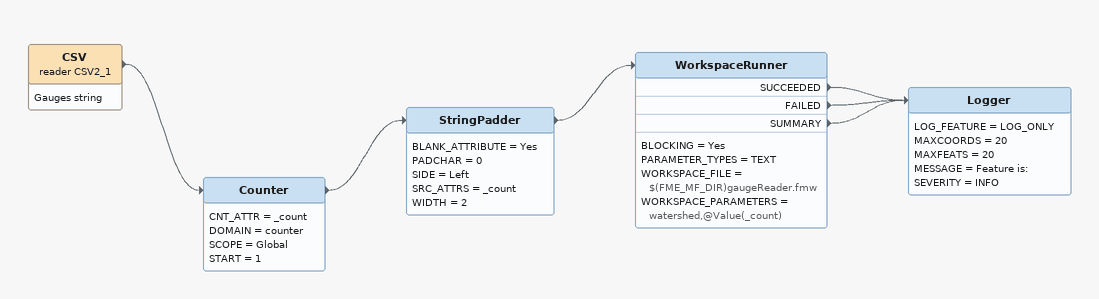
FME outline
CSV (reader CSV2_1)
    attributes: Gauges string
    -> Counter
Counter
    CNT_ATTR = _count
    DOMAIN = counter
    SCOPE = Global
    START = 1
    -> StringPadder
StringPadder
    BLANK_ATTRIBUTE = Yes
    PADCHAR = 0
    SIDE = Left
    SRC_ATTRS = _count
    WIDTH = 2
    -> WorkspaceRunner
WorkspaceRunner
    BLOCKING = Yes
    PARAMETER_TYPES = TEXT
    WORKSPACE_FILE = $(FME_MF_DIR)gaugeReader.fmw
    WORKSPACE_PARAMETERS = watershed,@Value(_count)
    SUCCEEDED -> Logger
    FAILED -> Logger
    SUMMARY -> Logger
Logger
    LOG_FEATURE = LOG_ONLY
    MAXCOORDS = 20
    MAXFEATS = 20
    MESSAGE = Feature is:
    SEVERITY = INFO
